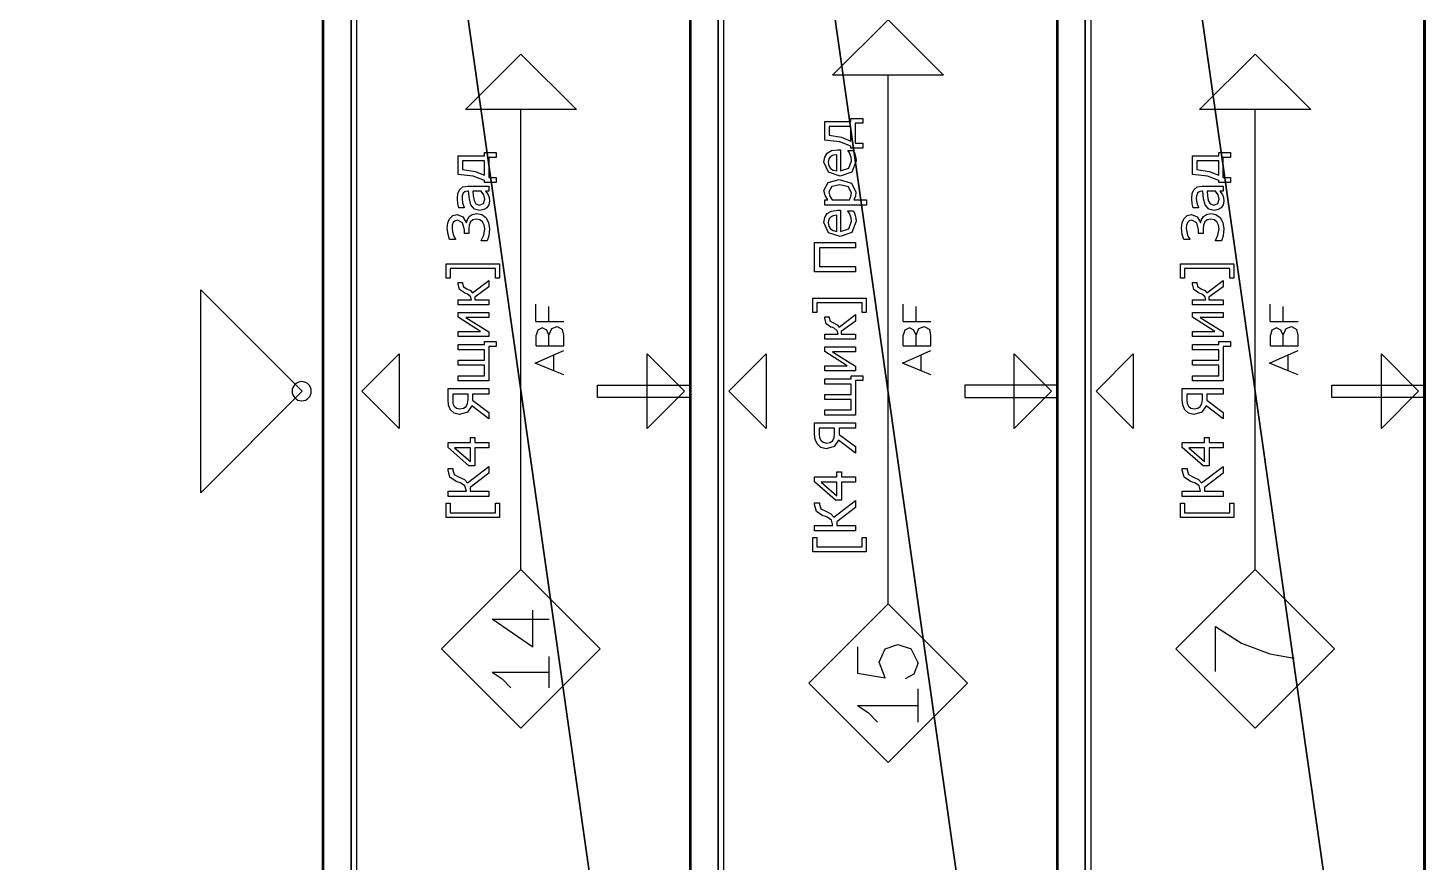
# Model space of a CAD drawing. Header units: millimetres. Extents: x -70178 to 17, y -3145 to 2055.
# Drawn here: x -8832 to -8322, y 265 to 569 of the extents above; entities that cross this region are included whole.
import ezdxf

# ---------------------------------------------------------------- set-up
doc = ezdxf.new("R2010")
doc.units = ezdxf.units.MM
doc.header["$LTSCALE"] = 25.4
doc.layers.get('0').update_dxf_attribs({"true_color": 0xffffff})
for name, color, linetype, true_color in [('ABF_cuttingLines', 34, 'Continuous', 0xaa4400), ('ABF_edgeBanding', 32, 'Continuous', 0xcc6600), ('ABF_Label', 253, 'Continuous', 0x9999cc), ('D7-DEPTHF-$44817', 252, 'Continuous', 0x777799), ('Dside4.5', 190, 'Continuous', 0x9900ff)]:
    doc.layers.add(name, color=color, linetype=linetype, true_color=true_color)

# ---------------------------------------------------------------- blocks, each defined once
blk = doc.blocks.new('Group130#1')
at = {"layer": 'Dside4.5', "color": 0, "extrusion": (0, 0, -1)}
blk.add_circle((0, 8), 2.25, dxfattribs=at)
blk = doc.blocks.new('Group131#1')
at = {"layer": 'Dside4.5', "color": 0}
blk.add_polyline3d([(-2.25, 0, 0), (-2.25, 0, 34), (2.25, 0, 34), (2.25, 0, 0), (-2.25, 0, 0)], close=True, dxfattribs=at)
blk = doc.blocks.new('Group1131#1')
at = {"layer": 'ABF_Label', "color": 0}
for p, q in [((-40.45, 6.86), (-40.45, 23.92)), ((-40.45, 23.92), (-35.89, 23.92)), ((-35.89, 22.67), (-38.91, 22.67)), ((-38.91, 22.67), (-38.91, 8.11)), ((-35.89, 23.92), (-35.89, 22.67)), ((-33.71, 10.29), (-33.71, 23.33)), ((-33.71, 23.33), (-31.98, 23.33)), ((-31.98, 23.33), (-31.98, 17.46)), ((-28.89, 20.71), (-27.55, 22.77)), ((-27.55, 22.77), (-25.29, 23.33)), ((-25.29, 23.33), (-24.75, 23.33)), ((-24.75, 23.33), (-24.75, 21.78)), ((-23.88, 16.62), (-18.04, 23.33)), ((-18.04, 23.33), (-16.43, 23.33)), ((-16.43, 23.33), (-16.43, 16.18)), ((-7.03, 21.34), (-5.93, 22.54)), ((-5.93, 22.54), (-4.48, 23.16)), ((-4.48, 23.16), (-2.64, 23.33)), ((-2.64, 23.33), (0.81, 23.33)), ((0.81, 23.33), (0.81, 10.29)), ((36.21, 22.67), (36.21, 23.92)), ((36.21, 23.92), (40.76, 23.92)), ((39.23, 22.67), (36.21, 22.67)), ((39.23, 8.11), (39.23, 22.67)), ((40.76, 23.92), (40.76, 6.86)), ((48.52, 22.82), (50.14, 23.33)), ((48.52, 20.9), (48.52, 22.82)), ((50.14, 23.33), (52.17, 23.57)), ((52.17, 23.57), (53.9, 23.4)), ((53.9, 23.4), (55.23, 22.84)), ((55.23, 22.84), (56.22, 21.83)), ((-31.98, 17.46), (-30.35, 17.97)), ((-30.35, 17.97), (-29.38, 19.36)), ((-29.38, 19.36), (-29.09, 20.11)), ((-28.28, 18.1), (-29.36, 17.15)), ((-29.09, 20.11), (-28.89, 20.71)), ((-27.48, 19.79), (-28.28, 18.1)), ((-26.69, 21.37), (-27.48, 19.79)), ((-25.19, 21.78), (-26.69, 21.37)), ((-24.75, 21.78), (-25.19, 21.78)), ((-18.11, 21.27), (-22.51, 16.18)), ((-18.11, 16.18), (-18.11, 21.27)), ((-7.44, 19.62), (-7.03, 21.34)), ((-6.72, 17.12), (-7.44, 19.62)), ((-5.4, 20.64), (-5.62, 19.56)), ((-5.62, 19.56), (-5.46, 18.39)), ((-5.46, 18.39), (-4.94, 17.57)), ((-4.76, 21.4), (-5.4, 20.64)), ((-3.93, 21.75), (-4.76, 21.4)), ((-2.72, 21.84), (-3.93, 21.75)), ((-0.92, 21.84), (-2.72, 21.84)), ((-0.92, 16.92), (-0.92, 21.84)), ((3.33, 10.29), (3.33, 20.07)), ((3.33, 20.07), (4.97, 20.07)), ((4.97, 20.07), (4.97, 11.68)), ((8.29, 11.68), (8.29, 20.07)), ((8.29, 20.07), (9.94, 20.07)), ((9.94, 20.07), (9.94, 11.68)), ((13.26, 11.68), (13.26, 20.07)), ((13.26, 20.07), (14.91, 20.07)), ((14.91, 20.07), (14.91, 11.68)), ((17.5, 10.29), (17.5, 20.07)), ((17.5, 20.07), (19.13, 20.07)), ((19.13, 20.07), (19.13, 12.89)), ((19.13, 12.89), (23.68, 20.07)), ((23.68, 20.07), (25.22, 20.07)), ((25.22, 20.07), (25.22, 10.29)), ((27.61, 10.29), (27.61, 20.07)), ((27.61, 20.07), (29.25, 20.07)), ((29.25, 20.07), (29.25, 15.82)), ((31.33, 17.6), (31.51, 18.1)), ((31.51, 18.1), (32.58, 19.63)), ((32.58, 19.63), (34.36, 20.07)), ((33.39, 18.37), (32.81, 17.33)), ((34.43, 18.66), (33.39, 18.37)), ((34.36, 20.07), (34.81, 20.07)), ((34.81, 18.66), (34.43, 18.66)), ((34.81, 20.07), (34.81, 18.66)), ((48.64, 20.9), (48.52, 20.9)), ((49.2, 21.23), (48.64, 20.9)), ((49.99, 21.62), (49.2, 21.23)), ((51.02, 21.93), (49.99, 21.62)), ((50.5, 16.64), (50.5, 18.1)), ((50.5, 18.1), (51.69, 18.1)), ((52.12, 22.05), (51.02, 21.93)), ((51.69, 18.1), (53.92, 18.65)), ((53.11, 21.97), (52.12, 22.05)), ((53.97, 21.65), (53.11, 21.97)), ((53.92, 18.65), (54.76, 20.26)), ((54.55, 21.09), (53.97, 21.65)), ((55.84, 18.59), (54, 17.56)), ((54.76, 20.26), (54.55, 21.09)), ((56.55, 20.44), (55.84, 18.59)), ((56.22, 21.83), (56.55, 20.44)), ((58.68, 19.86), (59.99, 20.15)), ((58.68, 18.19), (58.68, 19.86)), ((58.78, 18.19), (58.68, 18.19)), ((60.32, 18.69), (58.78, 18.19)), ((59.99, 20.15), (61.67, 20.31)), ((61.66, 18.86), (60.32, 18.69)), ((62.6, 18.79), (61.66, 18.86)), ((61.67, 20.31), (63.37, 20.15)), ((63.37, 18.52), (62.6, 18.79)), ((63.37, 20.15), (64.61, 19.58)), ((63.86, 17.98), (63.37, 18.52)), ((64.03, 17.04), (63.86, 17.98)), ((64.61, 19.58), (65.41, 18.54)), ((65.41, 18.54), (65.67, 16.98)), ((68.87, 15.26), (69.4, 20.07)), ((69.4, 20.07), (75.4, 20.07)), ((70.95, 18.69), (70.35, 14.69)), ((73.76, 18.69), (70.95, 18.69)), ((73.76, 11.69), (73.76, 18.69)), ((75.4, 20.07), (75.4, 11.69)), ((-30.88, 16.26), (-31.98, 16.26)), ((-31.98, 16.26), (-31.98, 10.29)), ((-26.28, 10.29), (-30.88, 16.26)), ((-29.36, 17.15), (-24.07, 10.29)), ((-23.88, 14.78), (-23.88, 16.62)), ((-18.11, 14.78), (-23.88, 14.78)), ((-22.51, 16.18), (-18.11, 16.18)), ((-18.11, 10.29), (-18.11, 14.78)), ((-16.43, 16.18), (-14.88, 16.18)), ((-14.88, 14.78), (-16.43, 14.78)), ((-16.43, 14.78), (-16.43, 10.29)), ((-14.88, 16.18), (-14.88, 14.78)), ((-8.87, 10.29), (-4.69, 15.74)), ((-2.89, 15.48), (-6.79, 10.29)), ((-4.69, 15.74), (-6.72, 17.12)), ((-4.94, 17.57), (-3.98, 17.05)), ((-3.98, 17.05), (-2.65, 16.92)), ((-0.92, 15.48), (-2.89, 15.48)), ((-2.65, 16.92), (-0.92, 16.92)), ((-0.92, 10.29), (-0.92, 15.48)), ((23.6, 17.59), (18.99, 10.29)), ((23.6, 10.29), (23.6, 17.59)), ((29.25, 15.82), (30.34, 16.09)), ((30.08, 14.8), (29.25, 14.8)), ((29.25, 14.8), (29.25, 10.29)), ((33.43, 10.29), (30.08, 14.8)), ((30.34, 16.09), (31.11, 17.09)), ((31.11, 17.09), (31.33, 17.6)), ((32.23, 16.15), (31.5, 15.49)), ((31.5, 15.49), (35.48, 10.29)), ((32.81, 17.33), (32.23, 16.15)), ((51.87, 16.64), (50.5, 16.64)), ((53.15, 16.52), (51.87, 16.64)), ((54.18, 16.12), (53.15, 16.52)), ((54, 17.56), (54, 17.43)), ((54, 17.43), (54.95, 17.15)), ((54.86, 15.39), (54.18, 16.12)), ((55.1, 14.27), (54.86, 15.39)), ((54.9, 13.13), (55.1, 14.27)), ((54.95, 17.15), (55.89, 16.58)), ((55.89, 16.58), (56.61, 15.64)), ((56.9, 14.18), (56.55, 12.56)), ((56.61, 15.64), (56.9, 14.18)), ((57.89, 13.13), (58.31, 14.86)), ((58.31, 14.86), (59.67, 15.99)), ((60.01, 14.39), (59.58, 13.23)), ((59.67, 15.99), (61.62, 16.51)), ((61.1, 15.01), (60.01, 14.39)), ((62.55, 15.27), (61.1, 15.01)), ((61.62, 16.51), (64.03, 16.73)), ((64.03, 15.42), (62.55, 15.27)), ((64.03, 16.73), (64.03, 17.04)), ((64.03, 12.7), (64.03, 15.42)), ((65.67, 16.98), (65.67, 10.29)), ((67.51, 11.69), (68.87, 15.26)), ((70.35, 14.69), (69.13, 11.69)), ((-89.71, 12.66), (-75.37, 12.66)), ((-75.37, 12.66), (-80.67, 4.34)), ((-31.98, 10.29), (-33.71, 10.29)), ((-24.07, 10.29), (-26.28, 10.29)), ((-16.43, 10.29), (-18.11, 10.29)), ((-6.79, 10.29), (-8.87, 10.29)), ((0.81, 10.29), (-0.92, 10.29)), ((14.35, 10.29), (3.33, 10.29)), ((4.97, 11.68), (8.29, 11.68)), ((9.94, 11.68), (13.26, 11.68)), ((14.35, 7.94), (14.35, 10.29)), ((14.91, 11.68), (15.88, 11.68)), ((15.88, 11.68), (15.88, 7.94)), ((18.99, 10.29), (17.5, 10.29)), ((25.22, 10.29), (23.6, 10.29)), ((29.25, 10.29), (27.61, 10.29)), ((35.48, 10.29), (33.43, 10.29)), ((48.09, 10.8), (48.09, 12.74)), ((48.09, 12.74), (48.22, 12.74)), ((49.72, 10.3), (48.09, 10.8)), ((48.22, 12.74), (49.92, 11.92)), ((51.96, 10.05), (49.72, 10.3)), ((49.92, 11.92), (51.93, 11.57)), ((51.93, 11.57), (53.2, 11.74)), ((54.02, 10.36), (51.96, 10.05)), ((53.2, 11.74), (54.27, 12.3)), ((55.58, 11.25), (54.02, 10.36)), ((54.27, 12.3), (54.9, 13.13)), ((56.55, 12.56), (55.58, 11.25)), ((58.12, 11.88), (57.89, 13.13)), ((58.75, 10.89), (58.12, 11.88)), ((59.71, 10.25), (58.75, 10.89)), ((59.58, 13.23), (60.06, 11.96)), ((60.85, 10.02), (59.71, 10.25)), ((60.06, 11.96), (61.44, 11.54)), ((62, 10.14), (60.85, 10.02)), ((61.44, 11.54), (62.85, 11.87)), ((62.84, 10.49), (62, 10.14)), ((63.5, 10.92), (62.84, 10.49)), ((62.85, 11.87), (64.03, 12.7)), ((64.03, 11.33), (63.5, 10.92)), ((64.03, 10.29), (64.03, 11.33)), ((65.67, 10.29), (64.03, 10.29)), ((66.86, 7.94), (66.86, 11.69)), ((66.86, 11.69), (67.51, 11.69)), ((74.84, 10.32), (68.4, 10.32)), ((68.4, 10.32), (68.4, 7.94)), ((69.13, 11.69), (73.76, 11.69)), ((74.84, 7.94), (74.84, 10.32)), ((75.4, 11.69), (76.38, 11.69)), ((76.38, 11.69), (76.38, 7.94)), ((-35.89, 6.86), (-40.45, 6.86)), ((-38.91, 8.11), (-35.89, 8.11)), ((-35.89, 8.11), (-35.89, 6.86)), ((15.88, 7.94), (14.35, 7.94)), ((36.21, 6.86), (36.21, 8.11)), ((36.21, 8.11), (39.23, 8.11)), ((40.76, 6.86), (36.21, 6.86)), ((68.4, 7.94), (66.86, 7.94)), ((76.38, 7.94), (74.84, 7.94)), ((-80.67, 4.34), (-84.12, -4.72)), ((-57.14, 0), (90.16, 0)), ((-84.12, -4.72), (-85.51, -12.45)), ((6.49, -10.57), (8.95, -4.58)), ((8.95, -4.58), (11.61, -10.57)), ((14.53, -4.88), (17.96, -4.88)), ((14.53, -4.88), (14.53, -8.98)), ((19.51, -5.38), (17.96, -4.88)), ((17.96, -8.98), (19.55, -8.25)), ((20.29, -6.84), (19.51, -5.38)), ((19.55, -8.25), (20.29, -6.84)), ((22.27, -4.79), (22.27, -8.97)), ((22.27, -4.79), (27.81, -4.79)), ((5.21, -13.72), (6.49, -10.57)), ((6.49, -10.57), (11.61, -10.57)), ((11.61, -10.57), (13.01, -13.72)), ((14.53, -8.98), (14.53, -13.72)), ((14.53, -8.98), (17.96, -8.98)), ((17.96, -8.98), (20.04, -9.9)), ((17.96, -13.72), (19.76, -13.36)), ((20.74, -11.59), (19.76, -13.36)), ((20.04, -9.9), (20.74, -11.59)), ((22.27, -8.97), (27.09, -8.97)), ((22.27, -8.97), (22.27, -13.72)), ((14.53, -13.72), (17.96, -13.72))]:
    blk.add_line(p, q, dxfattribs=at)
for points in [[(-57.14, 0, 0), (-82.54, -25.4, 0), (-107.94, 0, 0), (-82.54, 25.4, 0), (-57.14, 0, 0)], [(90.16, 17.78, 0), (107.94, 0, 0), (90.16, -17.78, 0), (90.16, 17.78, 0)]]:
    blk.add_polyline3d(points, close=True, dxfattribs=at)
blk = doc.blocks.new('Group1455#1')
at = {"layer": 'ABF_cuttingLines', "color": 0}
blk.add_polyline3d([(-623.64, 39.9, 0), (-623.64, 912.14, 0), (-745.24, 912.14, 0), (-745.24, 39.9, 0), (-623.64, 39.9, 0)], close=True, dxfattribs=at)
blk = doc.blocks.new('Group1456#1')
at = {"layer": 'ABF_edgeBanding', "color": 0}
for points in [[(-743.3, 476.02, 0), (-729.72, 489.6, 0), (-729.72, 462.44, 0), (-743.3, 476.02, 0)], [(-625.58, 476.02, 0), (-639.17, 462.44, 0), (-639.17, 489.6, 0), (-625.58, 476.02, 0)]]:
    blk.add_polyline3d(points, close=True, dxfattribs=at)
blk = doc.blocks.new('_____#161')
at = {"color": 0}
for p, q in [((-747.24, 912.54), (-747.24, 39.5)), ((-747.24, 912.54, 16), (-747.24, 39.5, 16)), ((-747.24, 912.54), (-747.24, 39.5)), ((-747.24, 912.54, 16), (-747.24, 39.5, 16)), ((-623.24, 39.5), (-623.24, 912.54)), ((-623.24, 39.5, 16), (-623.24, 912.54, 16)), ((-623.24, 39.5), (-623.24, 912.54)), ((-623.24, 39.5, 16), (-623.24, 912.54, 16))]:
    blk.add_line(p, q, dxfattribs=at)
at = {"color": 0, "extrusion": (-1, 6.12323e-17, 0), "rotation": 180}
for name in ['Group130#1', 'Group131#1']:
    blk.add_blockref(name, (-476.02, 16, 623.24), dxfattribs=at)
at = {"layer": 'ABF_cuttingLines', "color": 0}
blk.add_blockref('Group1455#1', (0, 0, 16), dxfattribs=at)
at = {"layer": 'ABF_edgeBanding', "color": 0}
blk.add_blockref('Group1456#1', (0, 0, 16), dxfattribs=at)
at = {"layer": 'ABF_Label', "color": 0, "xscale": 1.140003036489778, "yscale": 1.140003036489778, "rotation": 90}
blk.add_blockref('Group1131#1', (-685.24, 476.02, 16), dxfattribs=at)
at = {"color": 0}
mesh = blk.add_polyface(dxfattribs=at)
corners = [(-747.24, 912.54), (-623.24, 39.5), (-747.24, 39.5), (-623.24, 912.54)]
mesh.append_faces([[corners[k] for k in face] for face in [(0, 1, 2), (1, 0, 3)]], dxfattribs={"vtx0": -1, "color": 0})
at = {"color": 7, "true_color": 0xffffff}
mesh = blk.add_polyface(dxfattribs=at)
corners = [(-623.24, 39.5, 16), (-747.24, 912.54, 16), (-747.24, 39.5, 16), (-623.24, 912.54, 16)]
mesh.append_faces([[corners[k] for k in face] for face in [(0, 1, 2), (1, 0, 3)]], dxfattribs={"vtx0": -1, "color": 7})
at = {"color": 0}
mesh = blk.add_polyface(dxfattribs=at)
corners = [(-747.24, 912.54, 16), (-747.24, 39.5), (-747.24, 39.5, 16), (-747.24, 912.54)]
mesh.append_faces([[corners[k] for k in face] for face in [(0, 1, 2), (1, 0, 3)]], dxfattribs={"vtx0": -1, "color": 0})
mesh = blk.add_polyface(dxfattribs=at)
corners = [(-623.24, 912.54), (-623.24, 39.5, 16), (-623.24, 39.5), (-623.24, 912.54, 16)]
mesh.append_faces([[corners[k] for k in face] for face in [(0, 1, 2), (1, 0, 3)]], dxfattribs={"vtx0": -1, "color": 0})
blk = doc.blocks.new('Group127#1')
at = {"layer": 'Dside4.5', "color": 0, "extrusion": (1, 0, 0)}
blk.add_circle((0, 8), 2.25, dxfattribs=at)
blk = doc.blocks.new('Group128#1')
at = {"layer": 'Dside4.5', "color": 0}
blk.add_polyline3d([(0, -2.25, 0), (-34, -2.25, 0), (-34, 2.25, 0), (0, 2.25, 0), (0, -2.25, 0)], close=True, dxfattribs=at)
blk = doc.blocks.new('Group1171#1')
at = {"layer": 'ABF_Label', "color": 0}
for p, q in [((-51.42, 7.03), (-51.42, 24.09)), ((-51.42, 24.09), (-46.86, 24.09)), ((-46.86, 22.84), (-49.88, 22.84)), ((-49.88, 22.84), (-49.88, 8.29)), ((-46.86, 24.09), (-46.86, 22.84)), ((-44.68, 10.47), (-44.68, 23.51)), ((-44.68, 23.51), (-42.95, 23.51)), ((-42.95, 23.51), (-42.95, 17.63)), ((-39.86, 20.88), (-38.52, 22.94)), ((-38.52, 22.94), (-36.26, 23.51)), ((-36.26, 23.51), (-35.72, 23.51)), ((-35.72, 23.51), (-35.72, 21.96)), ((-34.85, 16.79), (-29.01, 23.51)), ((-29.01, 23.51), (-27.4, 23.51)), ((-27.4, 23.51), (-27.4, 16.35)), ((-18, 21.52), (-16.9, 22.72)), ((-16.9, 22.72), (-15.45, 23.33)), ((-15.45, 23.33), (-13.61, 23.51)), ((-13.61, 23.51), (-10.16, 23.51)), ((-10.16, 23.51), (-10.16, 10.47)), ((25.24, 22.84), (25.24, 24.09)), ((25.24, 24.09), (29.79, 24.09)), ((28.26, 22.84), (25.24, 22.84)), ((28.26, 8.29), (28.26, 22.84)), ((29.79, 24.09), (29.79, 7.03)), ((38.17, 10.47), (38.17, 23.51)), ((38.17, 23.51), (47.64, 23.51)), ((47.64, 23.51), (47.64, 10.47)), ((-42.95, 17.63), (-41.32, 18.15)), ((-41.32, 18.15), (-40.35, 19.53)), ((-40.35, 19.53), (-40.06, 20.28)), ((-39.25, 18.27), (-40.33, 17.32)), ((-40.06, 20.28), (-39.86, 20.88)), ((-38.45, 19.97), (-39.25, 18.27)), ((-37.66, 21.54), (-38.45, 19.97)), ((-36.16, 21.96), (-37.66, 21.54)), ((-35.72, 21.96), (-36.16, 21.96)), ((-29.08, 21.45), (-33.48, 16.35)), ((-29.08, 16.35), (-29.08, 21.45)), ((-18.41, 19.79), (-18, 21.52)), ((-17.69, 17.29), (-18.41, 19.79)), ((-16.37, 20.81), (-16.59, 19.73)), ((-16.59, 19.73), (-16.43, 18.57)), ((-16.43, 18.57), (-15.91, 17.74)), ((-15.73, 21.57), (-16.37, 20.81)), ((-14.9, 21.92), (-15.73, 21.57)), ((-13.69, 22.02), (-14.9, 21.92)), ((-11.89, 22.02), (-13.69, 22.02)), ((-11.89, 17.1), (-11.89, 22.02)), ((-7.64, 10.47), (-7.64, 20.25)), ((-7.64, 20.25), (-6, 20.25)), ((-6, 20.25), (-6, 11.86)), ((-2.68, 11.86), (-2.68, 20.25)), ((-2.68, 20.25), (-1.03, 20.25)), ((-1.03, 20.25), (-1.03, 11.86)), ((2.29, 11.86), (2.29, 20.25)), ((2.29, 20.25), (3.94, 20.25)), ((3.94, 20.25), (3.94, 11.86)), ((6.53, 10.47), (6.53, 20.25)), ((6.53, 20.25), (8.16, 20.25)), ((8.16, 20.25), (8.16, 13.07)), ((8.16, 13.07), (12.71, 20.25)), ((12.71, 20.25), (14.25, 20.25)), ((14.25, 20.25), (14.25, 10.47)), ((16.64, 10.47), (16.64, 20.25)), ((16.64, 20.25), (18.28, 20.25)), ((18.28, 20.25), (18.28, 15.99)), ((20.36, 17.77), (20.54, 18.28)), ((20.54, 18.28), (21.61, 19.8)), ((21.61, 19.8), (23.39, 20.25)), ((22.42, 18.55), (21.84, 17.51)), ((23.46, 18.83), (22.42, 18.55)), ((23.39, 20.25), (23.84, 20.25)), ((23.84, 18.83), (23.46, 18.83)), ((23.84, 20.25), (23.84, 18.83)), ((45.91, 21.97), (39.91, 21.97)), ((39.91, 21.97), (39.91, 10.47)), ((45.91, 10.47), (45.91, 21.97)), ((49.48, 15.3), (50.73, 19.11)), ((50.73, 19.11), (54.01, 20.52)), ((51.96, 18.39), (51.4, 17.54)), ((52.8, 18.97), (51.96, 18.39)), ((53.91, 19.16), (52.8, 18.97)), ((55.03, 18.97), (53.91, 19.16)), ((54.01, 20.52), (55.62, 20.26)), ((55.77, 18.41), (55.03, 18.97)), ((55.62, 20.26), (56.85, 19.44)), ((56.17, 17.6), (55.77, 18.41)), ((56.85, 19.44), (57.65, 18.06)), ((57.65, 18.06), (57.93, 16.08)), ((59.6, 6.86), (59.6, 20.25)), ((59.6, 20.25), (61.24, 20.25)), ((61.24, 20.25), (61.24, 19.23)), ((61.24, 19.23), (62.61, 20.15)), ((62.48, 18.64), (61.24, 17.84)), ((63.84, 18.95), (62.48, 18.64)), ((62.61, 20.15), (64.24, 20.52)), ((65.57, 18.03), (63.84, 18.95)), ((64.24, 20.52), (66.86, 19.19)), ((66.11, 15.43), (65.57, 18.03)), ((66.86, 19.19), (67.8, 15.62)), ((68.84, 15.3), (70.09, 19.11)), ((70.09, 19.11), (73.37, 20.52)), ((71.32, 18.39), (70.76, 17.54)), ((72.15, 18.97), (71.32, 18.39)), ((73.27, 19.16), (72.15, 18.97)), ((74.39, 18.97), (73.27, 19.16)), ((73.37, 20.52), (74.98, 20.26)), ((75.13, 18.41), (74.39, 18.97)), ((74.98, 20.26), (76.2, 19.44)), ((75.53, 17.6), (75.13, 18.41)), ((76.2, 19.44), (77.01, 18.06)), ((77.01, 18.06), (77.29, 16.08)), ((79.84, 15.44), (80.37, 20.25)), ((80.37, 20.25), (86.37, 20.25)), ((81.92, 18.87), (81.32, 14.87)), ((84.73, 18.87), (81.92, 18.87)), ((84.73, 11.87), (84.73, 18.87)), ((86.37, 20.25), (86.37, 11.87)), ((-41.85, 16.44), (-42.95, 16.44)), ((-42.95, 16.44), (-42.95, 10.47)), ((-37.25, 10.47), (-41.85, 16.44)), ((-40.33, 17.32), (-35.04, 10.47)), ((-34.85, 14.95), (-34.85, 16.79)), ((-29.08, 14.95), (-34.85, 14.95)), ((-33.48, 16.35), (-29.08, 16.35)), ((-29.08, 10.47), (-29.08, 14.95)), ((-27.4, 16.35), (-25.85, 16.35)), ((-25.85, 14.95), (-27.4, 14.95)), ((-27.4, 14.95), (-27.4, 10.47)), ((-25.85, 16.35), (-25.85, 14.95)), ((-19.84, 10.47), (-15.66, 15.91)), ((-13.86, 15.65), (-17.76, 10.47)), ((-15.66, 15.91), (-17.69, 17.29)), ((-15.91, 17.74), (-14.95, 17.23)), ((-14.95, 17.23), (-13.62, 17.1)), ((-11.89, 15.65), (-13.86, 15.65)), ((-13.62, 17.1), (-11.89, 17.1)), ((-11.89, 10.47), (-11.89, 15.65)), ((12.63, 17.76), (8.02, 10.47)), ((12.63, 10.47), (12.63, 17.76)), ((18.28, 15.99), (19.37, 16.26)), ((19.11, 14.98), (18.28, 14.98)), ((18.28, 14.98), (18.28, 10.47)), ((22.46, 10.47), (19.11, 14.98)), ((19.37, 16.26), (20.14, 17.26)), ((20.14, 17.26), (20.36, 17.77)), ((21.26, 16.32), (20.53, 15.67)), ((20.53, 15.67), (24.51, 10.47)), ((21.84, 17.51), (21.26, 16.32)), ((50.77, 11.56), (49.48, 15.3)), ((51.4, 17.54), (51.15, 16.45)), ((51.15, 16.45), (56.33, 16.45)), ((57.93, 15.19), (51.15, 15.19)), ((51.15, 15.19), (52.01, 12.58)), ((56.33, 16.45), (56.17, 17.6)), ((57.93, 16.08), (57.93, 15.19)), ((61.24, 17.84), (61.24, 12.3)), ((65.4, 12.69), (66.11, 15.43)), ((67.8, 15.62), (66.64, 11.72)), ((70.13, 11.56), (68.84, 15.3)), ((70.76, 17.54), (70.51, 16.45)), ((70.51, 16.45), (75.69, 16.45)), ((77.29, 15.19), (70.51, 15.19)), ((70.51, 15.19), (71.37, 12.58)), ((75.69, 16.45), (75.53, 17.6)), ((77.29, 16.08), (77.29, 15.19)), ((78.48, 11.87), (79.84, 15.44)), ((81.32, 14.87), (80.1, 11.87)), ((-100.62, 9.79), (-102.88, 6.39)), ((-100.62, 9.79), (-100.62, -9.63)), ((-90.23, 9.79), (-91.82, 0.95)), ((-81.81, 9.79), (-90.23, 9.79)), ((-42.95, 10.47), (-44.68, 10.47)), ((-35.04, 10.47), (-37.25, 10.47)), ((-27.4, 10.47), (-29.08, 10.47)), ((-17.76, 10.47), (-19.84, 10.47)), ((-10.16, 10.47), (-11.89, 10.47)), ((3.38, 10.47), (-7.64, 10.47)), ((-6, 11.86), (-2.68, 11.86)), ((-1.03, 11.86), (2.29, 11.86)), ((3.38, 8.12), (3.38, 10.47)), ((3.94, 11.86), (4.91, 11.86)), ((4.91, 11.86), (4.91, 8.12)), ((8.02, 10.47), (6.53, 10.47)), ((14.25, 10.47), (12.63, 10.47)), ((18.28, 10.47), (16.64, 10.47)), ((24.51, 10.47), (22.46, 10.47)), ((39.91, 10.47), (38.17, 10.47)), ((47.64, 10.47), (45.91, 10.47)), ((54.4, 10.24), (50.77, 11.56)), ((52.01, 12.58), (54.39, 11.68)), ((54.39, 11.68), (55.45, 11.8)), ((55.39, 10.31), (54.4, 10.24)), ((56.26, 10.51), (55.39, 10.31)), ((55.45, 11.8), (56.39, 12.11)), ((57.03, 10.78), (56.26, 10.51)), ((56.39, 12.11), (57.15, 12.5)), ((57.75, 11.06), (57.03, 10.78)), ((57.15, 12.5), (57.65, 12.86)), ((57.65, 12.86), (57.75, 12.86)), ((57.75, 12.86), (57.75, 11.06)), ((61.24, 12.3), (62.35, 11.87)), ((62.39, 10.44), (61.24, 10.96)), ((61.24, 10.96), (61.24, 6.86)), ((62.35, 11.87), (63.41, 11.75)), ((63.68, 10.27), (62.39, 10.44)), ((63.41, 11.75), (65.4, 12.69)), ((66.64, 11.72), (63.68, 10.27)), ((73.76, 10.24), (70.13, 11.56)), ((71.37, 12.58), (73.74, 11.68)), ((73.74, 11.68), (74.81, 11.8)), ((74.75, 10.31), (73.76, 10.24)), ((75.62, 10.51), (74.75, 10.31)), ((74.81, 11.8), (75.75, 12.11)), ((76.39, 10.78), (75.62, 10.51)), ((75.75, 12.11), (76.5, 12.5)), ((77.11, 11.06), (76.39, 10.78)), ((76.5, 12.5), (77.01, 12.86)), ((77.01, 12.86), (77.11, 12.86)), ((77.11, 12.86), (77.11, 11.06)), ((77.83, 8.12), (77.83, 11.87)), ((77.83, 11.87), (78.48, 11.87)), ((85.81, 10.49), (79.37, 10.49)), ((79.37, 10.49), (79.37, 8.12)), ((80.1, 11.87), (84.73, 11.87)), ((85.81, 8.12), (85.81, 10.49)), ((86.37, 11.87), (87.35, 11.87)), ((87.35, 11.87), (87.35, 8.12)), ((-102.88, 6.39), (-105.96, 3.41)), ((-46.86, 7.03), (-51.42, 7.03)), ((-49.88, 8.29), (-46.86, 8.29)), ((-46.86, 8.29), (-46.86, 7.03)), ((4.91, 8.12), (3.38, 8.12)), ((25.24, 7.03), (25.24, 8.29)), ((25.24, 8.29), (28.26, 8.29)), ((29.79, 7.03), (25.24, 7.03)), ((61.24, 6.86), (59.6, 6.86)), ((79.37, 8.12), (77.83, 8.12)), ((87.35, 8.12), (85.81, 8.12)), ((-91.82, 0.95), (-86.71, 2.81)), ((-86.71, 2.81), (-82.44, 0.95)), ((-82.44, 0.95), (-81.07, -3.13)), ((-68.11, 0), (101.13, 0)), ((-81.07, -3.13), (-82.44, -7.38)), ((-90.63, -8.28), (-92.07, -5.45)), ((-86.96, -9.63), (-90.63, -8.28)), ((-86.96, -9.63), (-82.44, -7.38)), ((6.49, -10.57), (8.95, -4.58)), ((8.95, -4.58), (11.61, -10.57)), ((14.53, -4.88), (17.96, -4.88)), ((14.53, -4.88), (14.53, -8.98)), ((19.51, -5.38), (17.96, -4.88)), ((17.96, -8.98), (19.55, -8.25)), ((20.29, -6.84), (19.51, -5.38)), ((19.55, -8.25), (20.29, -6.84)), ((22.27, -4.79), (22.27, -8.97)), ((22.27, -4.79), (27.81, -4.79)), ((-105.96, -9.63), (-100.62, -9.63)), ((-100.62, -9.63), (-95.28, -9.63)), ((5.21, -13.72), (6.49, -10.57)), ((6.49, -10.57), (11.61, -10.57)), ((11.61, -10.57), (13.01, -13.72)), ((14.53, -8.98), (14.53, -13.72)), ((14.53, -8.98), (17.96, -8.98)), ((17.96, -8.98), (20.04, -9.9)), ((17.96, -13.72), (19.76, -13.36)), ((20.74, -11.59), (19.76, -13.36)), ((20.04, -9.9), (20.74, -11.59)), ((22.27, -8.97), (27.09, -8.97)), ((22.27, -8.97), (22.27, -13.72)), ((14.53, -13.72), (17.96, -13.72))]:
    blk.add_line(p, q, dxfattribs=at)
for points in [[(-68.11, 0, 0), (-93.51, -25.4, 0), (-118.91, 0, 0), (-93.51, 25.4, 0), (-68.11, 0, 0)], [(101.13, 17.78, 0), (118.91, 0, 0), (101.13, -17.78, 0), (101.13, 17.78, 0)]]:
    blk.add_polyline3d(points, close=True, dxfattribs=at)
blk = doc.blocks.new('Group1457#1')
at = {"layer": 'ABF_cuttingLines', "color": 0}
blk.add_polyline3d([(-185.74, -39.9, 0), (-185.74, -912.14, 0), (-64.14, -912.14, 0), (-64.14, -39.9, 0), (-185.74, -39.9, 0)], close=True, dxfattribs=at)
blk = doc.blocks.new('Group1458#1')
at = {"layer": 'ABF_edgeBanding', "color": 0}
for points in [[(-183.8, -476.02, 0), (-170.22, -462.44, 0), (-170.22, -489.6, 0), (-183.8, -476.02, 0)], [(-66.08, -476.02, 0), (-79.67, -489.6, 0), (-79.67, -462.44, 0), (-66.08, -476.02, 0)]]:
    blk.add_polyline3d(points, close=True, dxfattribs=at)
blk = doc.blocks.new('_____#162')
at = {"color": 0}
for p, q in [((-187.74, -912.54, 16), (-187.74, -39.5, 16)), ((-187.74, -912.54), (-187.74, -39.5)), ((-187.74, -912.54, 16), (-187.74, -39.5, 16)), ((-187.74, -912.54), (-187.74, -39.5)), ((-63.74, -39.5, 16), (-63.74, -912.54, 16)), ((-63.74, -39.5), (-63.74, -912.54)), ((-63.74, -39.5, 16), (-63.74, -912.54, 16)), ((-63.74, -39.5), (-63.74, -912.54))]:
    blk.add_line(p, q, dxfattribs=at)
at = {"color": 0, "extrusion": (0, 0, -1), "rotation": 180}
for name in ['Group128#1', 'Group127#1']:
    blk.add_blockref(name, (63.74, -476.02, -16), dxfattribs=at)
at = {"layer": 'ABF_cuttingLines', "color": 0}
blk.add_blockref('Group1457#1', (0, 0, 16), dxfattribs=at)
at = {"layer": 'ABF_edgeBanding', "color": 0}
blk.add_blockref('Group1458#1', (0, 0, 16), dxfattribs=at)
at = {"layer": 'ABF_Label', "color": 0, "xscale": 1.140003036489778, "yscale": 1.140003036489778, "rotation": 90}
blk.add_blockref('Group1171#1', (-125.74, -476.02, 16), dxfattribs=at)
at = {"color": 7, "true_color": 0xffffff}
mesh = blk.add_polyface(dxfattribs=at)
corners = [(-63.74, -912.54, 16), (-187.74, -39.5, 16), (-187.74, -912.54, 16), (-63.74, -39.5, 16)]
mesh.append_faces([[corners[k] for k in face] for face in [(0, 1, 2), (1, 0, 3)]], dxfattribs={"vtx0": -1, "color": 7})
at = {"color": 0}
mesh = blk.add_polyface(dxfattribs=at)
corners = [(-187.74, -39.5), (-63.74, -912.54), (-187.74, -912.54), (-63.74, -39.5)]
mesh.append_faces([[corners[k] for k in face] for face in [(0, 1, 2), (1, 0, 3)]], dxfattribs={"vtx0": -1, "color": 0})
mesh = blk.add_polyface(dxfattribs=at)
corners = [(-187.74, -39.5, 16), (-187.74, -912.54), (-187.74, -912.54, 16), (-187.74, -39.5)]
mesh.append_faces([[corners[k] for k in face] for face in [(0, 1, 2), (1, 0, 3)]], dxfattribs={"vtx0": -1, "color": 0})
mesh = blk.add_polyface(dxfattribs=at)
corners = [(-63.74, -39.5), (-63.74, -912.54, 16), (-63.74, -912.54), (-63.74, -39.5, 16)]
mesh.append_faces([[corners[k] for k in face] for face in [(0, 1, 2), (1, 0, 3)]], dxfattribs={"vtx0": -1, "color": 0})
blk = doc.blocks.new('Group1169#1')
at = {"layer": 'ABF_Label', "color": 0}
for p, q in [((-40.45, 6.86), (-40.45, 23.92)), ((-40.45, 23.92), (-35.89, 23.92)), ((-35.89, 22.67), (-38.91, 22.67)), ((-38.91, 22.67), (-38.91, 8.11)), ((-35.89, 23.92), (-35.89, 22.67)), ((-33.71, 10.29), (-33.71, 23.33)), ((-33.71, 23.33), (-31.98, 23.33)), ((-31.98, 23.33), (-31.98, 17.46)), ((-28.89, 20.71), (-27.55, 22.77)), ((-27.55, 22.77), (-25.29, 23.33)), ((-25.29, 23.33), (-24.75, 23.33)), ((-24.75, 23.33), (-24.75, 21.78)), ((-23.88, 16.62), (-18.04, 23.33)), ((-18.04, 23.33), (-16.43, 23.33)), ((-16.43, 23.33), (-16.43, 16.18)), ((-7.03, 21.34), (-5.93, 22.54)), ((-5.93, 22.54), (-4.48, 23.16)), ((-4.48, 23.16), (-2.64, 23.33)), ((-2.64, 23.33), (0.81, 23.33)), ((0.81, 23.33), (0.81, 10.29)), ((36.21, 22.67), (36.21, 23.92)), ((36.21, 23.92), (40.76, 23.92)), ((39.23, 22.67), (36.21, 22.67)), ((39.23, 8.11), (39.23, 22.67)), ((40.76, 23.92), (40.76, 6.86)), ((48.52, 22.82), (50.14, 23.33)), ((48.52, 20.9), (48.52, 22.82)), ((50.14, 23.33), (52.17, 23.57)), ((52.17, 23.57), (53.9, 23.4)), ((53.9, 23.4), (55.23, 22.84)), ((55.23, 22.84), (56.22, 21.83)), ((-31.98, 17.46), (-30.35, 17.97)), ((-30.35, 17.97), (-29.38, 19.36)), ((-29.38, 19.36), (-29.09, 20.11)), ((-28.28, 18.1), (-29.36, 17.15)), ((-29.09, 20.11), (-28.89, 20.71)), ((-27.48, 19.79), (-28.28, 18.1)), ((-26.69, 21.37), (-27.48, 19.79)), ((-25.19, 21.78), (-26.69, 21.37)), ((-24.75, 21.78), (-25.19, 21.78)), ((-18.11, 21.27), (-22.51, 16.18)), ((-18.11, 16.18), (-18.11, 21.27)), ((-7.44, 19.62), (-7.03, 21.34)), ((-6.72, 17.12), (-7.44, 19.62)), ((-5.4, 20.64), (-5.62, 19.56)), ((-5.62, 19.56), (-5.46, 18.39)), ((-5.46, 18.39), (-4.94, 17.57)), ((-4.76, 21.4), (-5.4, 20.64)), ((-3.93, 21.75), (-4.76, 21.4)), ((-2.72, 21.84), (-3.93, 21.75)), ((-0.92, 21.84), (-2.72, 21.84)), ((-0.92, 16.92), (-0.92, 21.84)), ((3.33, 10.29), (3.33, 20.07)), ((3.33, 20.07), (4.97, 20.07)), ((4.97, 20.07), (4.97, 11.68)), ((8.29, 11.68), (8.29, 20.07)), ((8.29, 20.07), (9.94, 20.07)), ((9.94, 20.07), (9.94, 11.68)), ((13.26, 11.68), (13.26, 20.07)), ((13.26, 20.07), (14.91, 20.07)), ((14.91, 20.07), (14.91, 11.68)), ((17.5, 10.29), (17.5, 20.07)), ((17.5, 20.07), (19.13, 20.07)), ((19.13, 20.07), (19.13, 12.89)), ((19.13, 12.89), (23.68, 20.07)), ((23.68, 20.07), (25.22, 20.07)), ((25.22, 20.07), (25.22, 10.29)), ((27.61, 10.29), (27.61, 20.07)), ((27.61, 20.07), (29.25, 20.07)), ((29.25, 20.07), (29.25, 15.82)), ((31.33, 17.6), (31.51, 18.1)), ((31.51, 18.1), (32.58, 19.63)), ((32.58, 19.63), (34.36, 20.07)), ((33.39, 18.37), (32.81, 17.33)), ((34.43, 18.66), (33.39, 18.37)), ((34.36, 20.07), (34.81, 20.07)), ((34.81, 18.66), (34.43, 18.66)), ((34.81, 20.07), (34.81, 18.66)), ((48.64, 20.9), (48.52, 20.9)), ((49.2, 21.23), (48.64, 20.9)), ((49.99, 21.62), (49.2, 21.23)), ((51.02, 21.93), (49.99, 21.62)), ((50.5, 16.64), (50.5, 18.1)), ((50.5, 18.1), (51.69, 18.1)), ((52.12, 22.05), (51.02, 21.93)), ((51.69, 18.1), (53.92, 18.65)), ((53.11, 21.97), (52.12, 22.05)), ((53.97, 21.65), (53.11, 21.97)), ((53.92, 18.65), (54.76, 20.26)), ((54.55, 21.09), (53.97, 21.65)), ((55.84, 18.59), (54, 17.56)), ((54.76, 20.26), (54.55, 21.09)), ((56.55, 20.44), (55.84, 18.59)), ((56.22, 21.83), (56.55, 20.44)), ((58.68, 19.86), (59.99, 20.15)), ((58.68, 18.19), (58.68, 19.86)), ((58.78, 18.19), (58.68, 18.19)), ((60.32, 18.69), (58.78, 18.19)), ((59.99, 20.15), (61.67, 20.31)), ((61.66, 18.86), (60.32, 18.69)), ((62.6, 18.79), (61.66, 18.86)), ((61.67, 20.31), (63.37, 20.15)), ((63.37, 18.52), (62.6, 18.79)), ((63.37, 20.15), (64.61, 19.58)), ((63.86, 17.98), (63.37, 18.52)), ((64.03, 17.04), (63.86, 17.98)), ((64.61, 19.58), (65.41, 18.54)), ((65.41, 18.54), (65.67, 16.98)), ((68.87, 15.26), (69.4, 20.07)), ((69.4, 20.07), (75.4, 20.07)), ((70.95, 18.69), (70.35, 14.69)), ((73.76, 18.69), (70.95, 18.69)), ((73.76, 11.69), (73.76, 18.69)), ((75.4, 20.07), (75.4, 11.69)), ((-30.88, 16.26), (-31.98, 16.26)), ((-31.98, 16.26), (-31.98, 10.29)), ((-26.28, 10.29), (-30.88, 16.26)), ((-29.36, 17.15), (-24.07, 10.29)), ((-23.88, 14.78), (-23.88, 16.62)), ((-18.11, 14.78), (-23.88, 14.78)), ((-22.51, 16.18), (-18.11, 16.18)), ((-18.11, 10.29), (-18.11, 14.78)), ((-16.43, 16.18), (-14.88, 16.18)), ((-14.88, 14.78), (-16.43, 14.78)), ((-16.43, 14.78), (-16.43, 10.29)), ((-14.88, 16.18), (-14.88, 14.78)), ((-8.87, 10.29), (-4.69, 15.74)), ((-2.89, 15.48), (-6.79, 10.29)), ((-4.69, 15.74), (-6.72, 17.12)), ((-4.94, 17.57), (-3.98, 17.05)), ((-3.98, 17.05), (-2.65, 16.92)), ((-0.92, 15.48), (-2.89, 15.48)), ((-2.65, 16.92), (-0.92, 16.92)), ((-0.92, 10.29), (-0.92, 15.48)), ((23.6, 17.59), (18.99, 10.29)), ((23.6, 10.29), (23.6, 17.59)), ((29.25, 15.82), (30.34, 16.09)), ((30.08, 14.8), (29.25, 14.8)), ((29.25, 14.8), (29.25, 10.29)), ((33.43, 10.29), (30.08, 14.8)), ((30.34, 16.09), (31.11, 17.09)), ((31.11, 17.09), (31.33, 17.6)), ((32.23, 16.15), (31.5, 15.49)), ((31.5, 15.49), (35.48, 10.29)), ((32.81, 17.33), (32.23, 16.15)), ((51.87, 16.64), (50.5, 16.64)), ((53.15, 16.52), (51.87, 16.64)), ((54.18, 16.12), (53.15, 16.52)), ((54, 17.56), (54, 17.43)), ((54, 17.43), (54.95, 17.15)), ((54.86, 15.39), (54.18, 16.12)), ((55.1, 14.27), (54.86, 15.39)), ((54.9, 13.13), (55.1, 14.27)), ((54.95, 17.15), (55.89, 16.58)), ((55.89, 16.58), (56.61, 15.64)), ((56.9, 14.18), (56.55, 12.56)), ((56.61, 15.64), (56.9, 14.18)), ((57.89, 13.13), (58.31, 14.86)), ((58.31, 14.86), (59.67, 15.99)), ((60.01, 14.39), (59.58, 13.23)), ((59.67, 15.99), (61.62, 16.51)), ((61.1, 15.01), (60.01, 14.39)), ((62.55, 15.27), (61.1, 15.01)), ((61.62, 16.51), (64.03, 16.73)), ((64.03, 15.42), (62.55, 15.27)), ((64.03, 16.73), (64.03, 17.04)), ((64.03, 12.7), (64.03, 15.42)), ((65.67, 16.98), (65.67, 10.29)), ((67.51, 11.69), (68.87, 15.26)), ((70.35, 14.69), (69.13, 11.69)), ((-89.98, 9.2), (-92.1, 6)), ((-89.98, 9.2), (-89.98, -9.05)), ((-81.94, -3.77), (-73.03, 9.2)), ((-73.03, 9.2), (-73.03, -3.77)), ((-31.98, 10.29), (-33.71, 10.29)), ((-24.07, 10.29), (-26.28, 10.29)), ((-16.43, 10.29), (-18.11, 10.29)), ((-6.79, 10.29), (-8.87, 10.29)), ((0.81, 10.29), (-0.92, 10.29)), ((14.35, 10.29), (3.33, 10.29)), ((4.97, 11.68), (8.29, 11.68)), ((9.94, 11.68), (13.26, 11.68)), ((14.35, 7.94), (14.35, 10.29)), ((14.91, 11.68), (15.88, 11.68)), ((15.88, 11.68), (15.88, 7.94)), ((18.99, 10.29), (17.5, 10.29)), ((25.22, 10.29), (23.6, 10.29)), ((29.25, 10.29), (27.61, 10.29)), ((35.48, 10.29), (33.43, 10.29)), ((48.09, 10.8), (48.09, 12.74)), ((48.09, 12.74), (48.22, 12.74)), ((49.72, 10.3), (48.09, 10.8)), ((48.22, 12.74), (49.92, 11.92)), ((51.96, 10.05), (49.72, 10.3)), ((49.92, 11.92), (51.93, 11.57)), ((51.93, 11.57), (53.2, 11.74)), ((54.02, 10.36), (51.96, 10.05)), ((53.2, 11.74), (54.27, 12.3)), ((55.58, 11.25), (54.02, 10.36)), ((54.27, 12.3), (54.9, 13.13)), ((56.55, 12.56), (55.58, 11.25)), ((58.12, 11.88), (57.89, 13.13)), ((58.75, 10.89), (58.12, 11.88)), ((59.71, 10.25), (58.75, 10.89)), ((59.58, 13.23), (60.06, 11.96)), ((60.85, 10.02), (59.71, 10.25)), ((60.06, 11.96), (61.44, 11.54)), ((62, 10.14), (60.85, 10.02)), ((61.44, 11.54), (62.85, 11.87)), ((62.84, 10.49), (62, 10.14)), ((63.5, 10.92), (62.84, 10.49)), ((62.85, 11.87), (64.03, 12.7)), ((64.03, 11.33), (63.5, 10.92)), ((64.03, 10.29), (64.03, 11.33)), ((65.67, 10.29), (64.03, 10.29)), ((66.86, 7.94), (66.86, 11.69)), ((66.86, 11.69), (67.51, 11.69)), ((74.84, 10.32), (68.4, 10.32)), ((68.4, 10.32), (68.4, 7.94)), ((69.13, 11.69), (73.76, 11.69)), ((74.84, 7.94), (74.84, 10.32)), ((75.4, 11.69), (76.38, 11.69)), ((76.38, 11.69), (76.38, 7.94)), ((-92.1, 6), (-94.99, 3.2)), ((-35.89, 6.86), (-40.45, 6.86)), ((-38.91, 8.11), (-35.89, 8.11)), ((-35.89, 8.11), (-35.89, 6.86)), ((15.88, 7.94), (14.35, 7.94)), ((36.21, 6.86), (36.21, 8.11)), ((36.21, 8.11), (39.23, 8.11)), ((40.76, 6.86), (36.21, 6.86)), ((68.4, 7.94), (66.86, 7.94)), ((76.38, 7.94), (74.84, 7.94)), ((-57.14, 0), (90.16, 0)), ((-81.94, -3.77), (-73.03, -3.77)), ((-73.03, -3.77), (-70.1, -3.77)), ((-73.03, -3.77), (-73.03, -9.05)), ((6.49, -10.57), (8.95, -4.58)), ((8.95, -4.58), (11.61, -10.57)), ((14.53, -4.88), (17.96, -4.88)), ((14.53, -4.88), (14.53, -8.98)), ((19.51, -5.38), (17.96, -4.88)), ((17.96, -8.98), (19.55, -8.25)), ((20.29, -6.84), (19.51, -5.38)), ((19.55, -8.25), (20.29, -6.84)), ((22.27, -4.79), (22.27, -8.97)), ((22.27, -4.79), (27.81, -4.79)), ((-94.99, -9.05), (-89.98, -9.05)), ((-89.98, -9.05), (-84.95, -9.05)), ((5.21, -13.72), (6.49, -10.57)), ((6.49, -10.57), (11.61, -10.57)), ((11.61, -10.57), (13.01, -13.72)), ((14.53, -8.98), (14.53, -13.72)), ((14.53, -8.98), (17.96, -8.98)), ((17.96, -8.98), (20.04, -9.9)), ((17.96, -13.72), (19.76, -13.36)), ((20.74, -11.59), (19.76, -13.36)), ((20.04, -9.9), (20.74, -11.59)), ((22.27, -8.97), (27.09, -8.97)), ((22.27, -8.97), (22.27, -13.72)), ((14.53, -13.72), (17.96, -13.72))]:
    blk.add_line(p, q, dxfattribs=at)
for points in [[(-57.14, 0, 0), (-82.54, -25.4, 0), (-107.94, 0, 0), (-82.54, 25.4, 0), (-57.14, 0, 0)], [(90.16, 17.78, 0), (107.94, 0, 0), (90.16, -17.78, 0), (90.16, 17.78, 0)]]:
    blk.add_polyline3d(points, close=True, dxfattribs=at)
blk = doc.blocks.new('Group1459#1')
at = {"layer": 'ABF_cuttingLines', "color": 0}
blk.add_polyline3d([(-64.14, 39.9, 0), (-64.14, 912.14, 0), (-185.74, 912.14, 0), (-185.74, 39.9, 0), (-64.14, 39.9, 0)], close=True, dxfattribs=at)
blk = doc.blocks.new('Group1460#1')
at = {"layer": 'ABF_edgeBanding', "color": 0}
for points in [[(-183.8, 476.02, 0), (-170.22, 489.6, 0), (-170.22, 462.44, 0), (-183.8, 476.02, 0)], [(-66.08, 476.02, 0), (-79.67, 462.44, 0), (-79.67, 489.6, 0), (-66.08, 476.02, 0)]]:
    blk.add_polyline3d(points, close=True, dxfattribs=at)
blk = doc.blocks.new('_____#163')
at = {"color": 0}
for p, q in [((-187.74, 912.54), (-187.74, 39.5)), ((-187.74, 912.54, 16), (-187.74, 39.5, 16)), ((-187.74, 912.54), (-187.74, 39.5)), ((-187.74, 912.54, 16), (-187.74, 39.5, 16)), ((-63.74, 39.5), (-63.74, 912.54)), ((-63.74, 39.5, 16), (-63.74, 912.54, 16)), ((-63.74, 39.5), (-63.74, 912.54)), ((-63.74, 39.5, 16), (-63.74, 912.54, 16))]:
    blk.add_line(p, q, dxfattribs=at)
at = {"color": 0, "extrusion": (-1, 6.12323e-17, 0), "rotation": 180}
for name in ['Group130#1', 'Group131#1']:
    blk.add_blockref(name, (-476.02, 16, 63.74), dxfattribs=at)
at = {"layer": 'ABF_cuttingLines', "color": 0}
blk.add_blockref('Group1459#1', (0, 0, 16), dxfattribs=at)
at = {"layer": 'ABF_edgeBanding', "color": 0}
blk.add_blockref('Group1460#1', (0, 0, 16), dxfattribs=at)
at = {"layer": 'ABF_Label', "color": 0, "xscale": 1.140003036489778, "yscale": 1.140003036489778, "rotation": 90}
blk.add_blockref('Group1169#1', (-125.74, 476.02, 16), dxfattribs=at)
at = {"color": 0}
mesh = blk.add_polyface(dxfattribs=at)
corners = [(-187.74, 912.54), (-63.74, 39.5), (-187.74, 39.5), (-63.74, 912.54)]
mesh.append_faces([[corners[k] for k in face] for face in [(0, 1, 2), (1, 0, 3)]], dxfattribs={"vtx0": -1, "color": 0})
at = {"color": 7, "true_color": 0xffffff}
mesh = blk.add_polyface(dxfattribs=at)
corners = [(-63.74, 39.5, 16), (-187.74, 912.54, 16), (-187.74, 39.5, 16), (-63.74, 912.54, 16)]
mesh.append_faces([[corners[k] for k in face] for face in [(0, 1, 2), (1, 0, 3)]], dxfattribs={"vtx0": -1, "color": 7})
at = {"color": 0}
mesh = blk.add_polyface(dxfattribs=at)
corners = [(-187.74, 912.54, 16), (-187.74, 39.5), (-187.74, 39.5, 16), (-187.74, 912.54)]
mesh.append_faces([[corners[k] for k in face] for face in [(0, 1, 2), (1, 0, 3)]], dxfattribs={"vtx0": -1, "color": 0})
mesh = blk.add_polyface(dxfattribs=at)
corners = [(-63.74, 912.54), (-63.74, 39.5, 16), (-63.74, 39.5), (-63.74, 912.54, 16)]
mesh.append_faces([[corners[k] for k in face] for face in [(0, 1, 2), (1, 0, 3)]], dxfattribs={"vtx0": -1, "color": 0})
blk = doc.blocks.new('Group126#1')
at = {"layer": 'D7-DEPTHF-$44817', "color": 0}
blk.add_circle((8, 0, 16), 3.5, dxfattribs=at)
blk = doc.blocks.new('Group1461#1')
at = {"layer": 'ABF_cuttingLines', "color": 0}
blk.add_polyline3d([(-557.6, 912.14, 0), (-557.6, 39.9, 0), (-18.4, 39.9, 0), (-18.4, 912.14, 0), (-557.6, 912.14, 0)], close=True, dxfattribs=at)
blk = doc.blocks.new('Group1462#1')
at = {"layer": 'ABF_edgeBanding', "color": 0}
blk.add_polyline3d([(-25.81, 476.02, 0), (-62.86, 438.97, 0), (-62.86, 513.07, 0), (-25.81, 476.02, 0)], close=True, dxfattribs=at)
blk = doc.blocks.new('_____#164')
at = {"color": 0}
for p, q in [((-18, 912.54, 16), (-18, 39.5, 16)), ((-18, 912.54), (-18, 39.5)), ((-18, 912.54, 16), (-18, 39.5, 16)), ((-18, 912.54), (-18, 39.5))]:
    blk.add_line(p, q, dxfattribs=at)
at = {"color": 0, "extrusion": (0, 0, -1), "rotation": 180}
blk.add_blockref('Group126#1', (34, 476.02, -16), dxfattribs=at)
at = {"layer": 'ABF_cuttingLines', "color": 0}
blk.add_blockref('Group1461#1', (0, 0, 16), dxfattribs=at)
at = {"layer": 'ABF_edgeBanding', "color": 0}
blk.add_blockref('Group1462#1', (0, 0, 16), dxfattribs=at)
at = {"color": 7, "true_color": 0xffffff}
mesh = blk.add_polyface(dxfattribs=at)
corners = [(-18, 39.5, 16), (-558, 912.54, 16), (-558, 39.5, 16), (-18, 912.54, 16)]
mesh.append_faces([[corners[k] for k in face] for face in [(0, 1, 2), (1, 0, 3)]], dxfattribs={"vtx0": -1, "color": 7})
at = {"color": 0}
mesh = blk.add_polyface(dxfattribs=at)
corners = [(-558, 912.54), (-18, 39.5), (-558, 39.5), (-18, 912.54)]
mesh.append_faces([[corners[k] for k in face] for face in [(0, 1, 2), (1, 0, 3)]], dxfattribs={"vtx0": -1, "color": 0})
mesh = blk.add_polyface(dxfattribs=at)
corners = [(-18, 912.54), (-18, 39.5, 16), (-18, 39.5), (-18, 912.54, 16)]
mesh.append_faces([[corners[k] for k in face] for face in [(0, 1, 2), (1, 0, 3)]], dxfattribs={"vtx0": -1, "color": 0})
blk = doc.blocks.new('_48501___EGGER_W_1000_ST9___2800207018__THICKNESS_16')
at = {"color": 0}
for name, p in [('_____#162', (-8392.26, 912.54)), ('_____#164', (-8706, -39.5)), ('_____#163', (-8526.26, -39.5)), ('_____#161', (-7698.76, -39.5))]:
    blk.add_blockref(name, p, dxfattribs=at)

msp = doc.modelspace()

# ---------------------------------------------------------------- block references
at = {"color": 0}
msp.add_blockref('_48501___EGGER_W_1000_ST9___2800207018__THICKNESS_16', (0, 0), dxfattribs=at)

doc.saveas('drawing.dxf')
